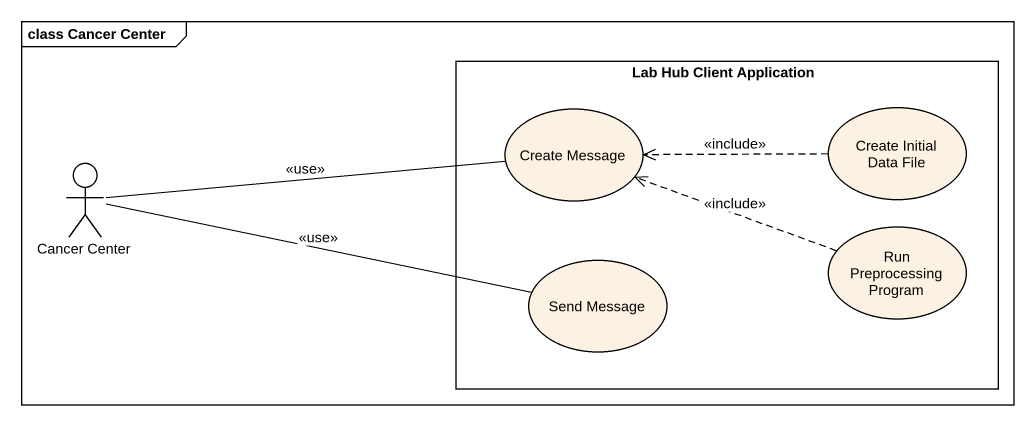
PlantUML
@startuml
mainframe class Cancer Center
rectangle "Lab Hub Client Application" as Lab_Hub_Client_Application {
  usecase "Create Message" as Create_Message
  usecase "Create Initial Data File" as Create_Initial_Data_File
  usecase "Send Message" as Send_Message
  usecase "Run Preprocessing Program" as Run_Preprocessing_Program
}
actor "Cancer Center" as Cancer_Center
Create_Initial_Data_File .left.> Create_Message : <<include>>
Cancer_Center -right- Create_Message : <<use>>
Cancer_Center -right- Send_Message : <<use>>
Run_Preprocessing_Program .left.> Create_Message : <<include>>
@enduml
